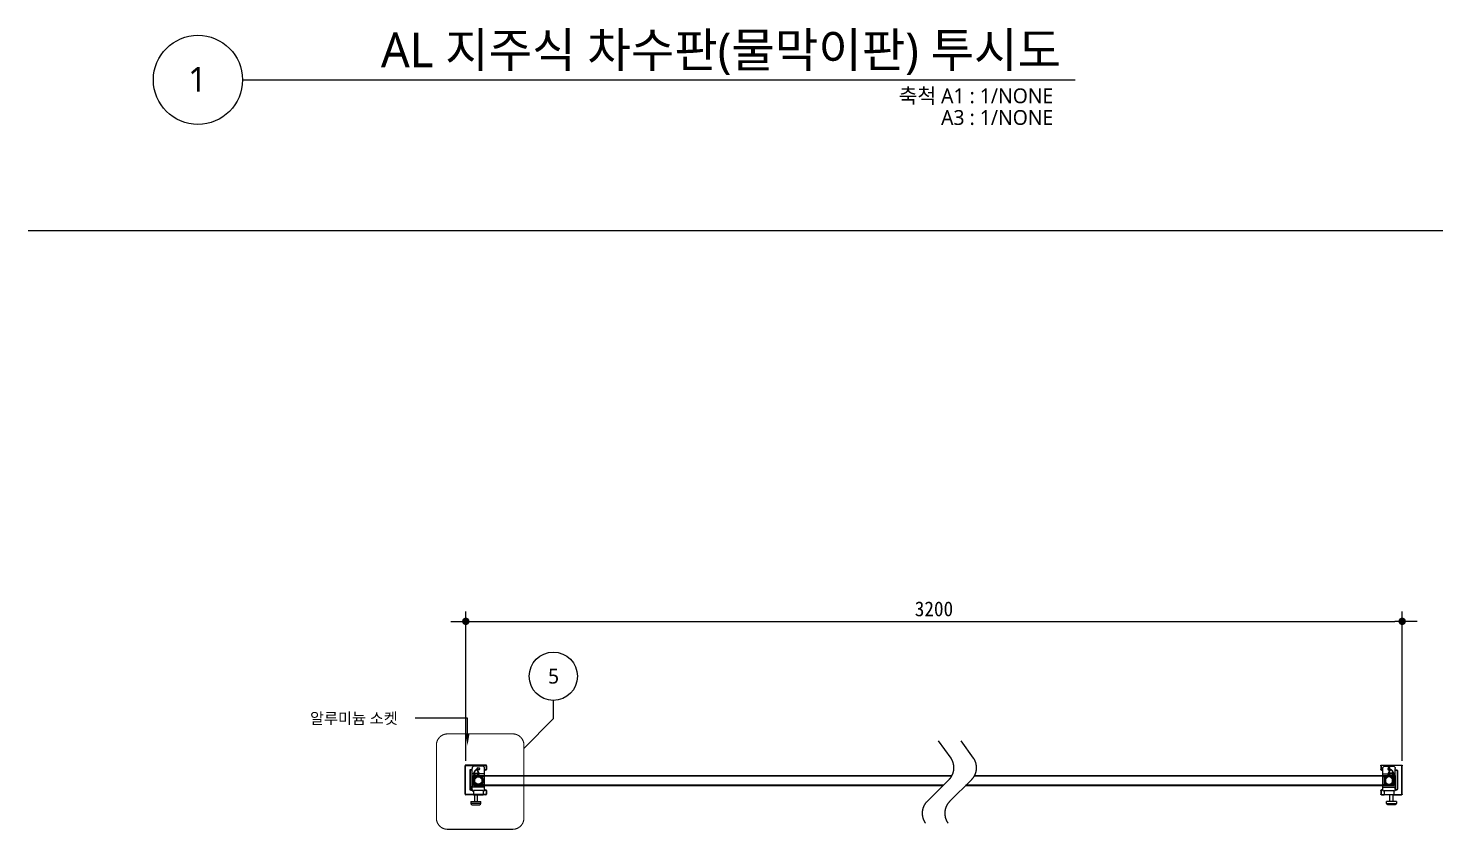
# Model space of a CAD drawing. Header units: millimetres. Extents: x 4892990 to 5673724, y 2128419 to 2381812.
# Drawn here: x 5661916 to 5666181, y 2377029 to 2379458 of the extents above; entities that cross this region are included whole.
import ezdxf
from ezdxf.enums import TextEntityAlignment as Align

# ---------------------------------------------------------------- set-up
doc = ezdxf.new("R2010")
doc.units = ezdxf.units.MM
doc.header["$LTSCALE"] = 1000
doc.linetypes.add('DASHDOTX2', pattern=[2, 1, -0.5, 0, -0.5])
doc.linetypes.add('HIDDEN', pattern=[0.375, 0.25, -0.125])
doc.layers.get('0').update_dxf_attribs({"linetype": 'CONTINUOUS'})
for name, color, linetype, lineweight in [('A-DIMS', 7, 'CONTINUOUS', 25), ('A-MKXS-LEAD', 7, 'CONTINUOUS', 25), ('A-XXXX-SYMB', 7, 'CONTINUOUS', 25), ('A-XXXX-TXT1', 3, 'CONTINUOUS', 25)]:
    doc.layers.add(name, color=color, linetype=linetype, lineweight=lineweight)
for name, color, linetype in [('A-MKXS-MAK2', 3, 'DASHDOTX2'), ('A-MKXS-TEXT1', 3, 'CONTINUOUS'), ('A-MKXS-TEXT2', 7, 'CONTINUOUS')]:
    doc.layers.add(name, color=color, linetype=linetype)
doc.styles.add('HY울릉도L', font='malgun.ttf')
doc.styles.add('돋움체', font='')
doc.styles.add('맑은고딕', font='malgun.ttf')
doc.styles.get('돋움체').set_extended_font_data('DotumChe')
doc.dimstyles.new('CDIM', dxfattribs={"dimtxt": 3, "dimasz": 1.5, "dimexe": 2, "dimexo": 1, "dimgap": 1, "dimtad": 1, "dimdec": 0, "dimrnd": 0.5, "dimzin": 0, "dimdsep": 32, "dimlunit": 6, "dimtxsty": 'HY울릉도L', "dimblk1": '_CIDOT', "dimblk2": '_CIDOT', "dimsah": 1, "dimcen": 5.5, "dimclrd": 2, "dimclre": 2, "dimclrt": 7, "dimadec": 0, "dimazin": 0, "dimtfac": 1, "dimtdec": 0, "dimtix": 1, "dimtmove": 2, "dimatfit": 1, "dimldrblk": '_CIDOT', "dimfxl": 1, "dimtolj": 1, "dimtzin": 0, "dimlwd": -1, "dimarcsym": 0})

# ---------------------------------------------------------------- blocks, each defined once
blk = doc.blocks.new('고정지주위')
at = {"color": 7, "linetype": 'Continuous', "lineweight": 25, "ltscale": 25}
for p, q in [((3938942.6, -1087239), (3938942.6, -1087153)), ((3938943.8, -1087239), (3938943.8, -1087153)), ((3939005.6, -1087151), (3938944.6, -1087151)), ((3938944.6, -1087152.2), (3939005.6, -1087152.2)), ((3938963.6, -1087177.8), (3938963.6, -1087161)), ((3938994.6, -1087154), (3938970.6, -1087154)), ((3939001.6, -1087177.8), (3939001.6, -1087161)), ((3939006.4, -1087153), (3939006.4, -1087164)), ((3939007.6, -1087153), (3939007.6, -1087164)), ((3938956.4, -1087168), (3938956.4, -1087224)), ((3938957.6, -1087168), (3938957.6, -1087224)), ((3938963.6, -1087164.8), (3938959.6, -1087164.8)), ((3938963.6, -1087166), (3938959.6, -1087166)), ((3938963.5, -1087174.5), (3938963.6, -1087174)), ((3938963.6, -1087174.6), (3938963.5, -1087174.5)), ((3938963.5, -1087182.6), (3938963.5, -1087179.6)), ((3938963.5, -1087179.6), (3938963.6, -1087179.6)), ((3938963.5, -1087182.6), (3938963.6, -1087182.6)), ((3938963.5, -1087182.6), (3938963.5, -1087215)), ((3939001.6, -1087177.8), (3938963.6, -1087177.8)), ((3938963.6, -1087185.8), (3938963.6, -1087177.8)), ((3938974, -1087185.8), (3938963.6, -1087185.8)), ((3938963.6, -1087210.2), (3938963.6, -1087185.8)), ((3939001.6, -1087185.8), (3938991.3, -1087185.8)), ((3939005.6, -1087164.8), (3939001.6, -1087164.8)), ((3939005.6, -1087166), (3939001.6, -1087166)), ((3939001.6, -1087185.8), (3939001.6, -1087177.8)), ((3939001.6, -1087210.2), (3939001.6, -1087185.8)), ((3938967.6, -1087239.8), (3938944.6, -1087239.8)), ((3938967.6, -1087241), (3938944.6, -1087241)), ((3938959.6, -1087226), (3938963.7, -1087226)), ((3938959.6, -1087227.2), (3938964, -1087227.2)), ((3938962.8, -1087225), (3938962.8, -1087215)), ((3938962.8, -1087215), (3938963.5, -1087215)), ((3938962.8, -1087225), (3938963.6, -1087225)), ((3938963.5, -1087215), (3938963.6, -1087215)), ((3938974, -1087210.2), (3938963.6, -1087210.2)), ((3938963.6, -1087218.2), (3938963.6, -1087210.2)), ((3939001.6, -1087218.2), (3938963.6, -1087218.2)), ((3938963.6, -1087225), (3938963.6, -1087218.2)), ((3938967.6, -1087229), (3938967.6, -1087240)), ((3938997.6, -1087240), (3938967.6, -1087240)), ((3938967.6, -1087240), (3938967.6, -1087241)), ((3938967.6, -1087241), (3938997.6, -1087241)), ((3938996.6, -1087228), (3938968.6, -1087228)), ((3938970.6, -1087241), (3938970.6, -1087261)), ((3938979.6, -1087261), (3938979.6, -1087241)), ((3939001.6, -1087210.2), (3938991.3, -1087210.2)), ((3938997.6, -1087229), (3938997.6, -1087240)), ((3939005.6, -1087239.8), (3938997.6, -1087239.8)), ((3938997.6, -1087241), (3938997.6, -1087240)), ((3939005.6, -1087241), (3938997.6, -1087241)), ((3939001.3, -1087227.2), (3939005.6, -1087227.2)), ((3939001.5, -1087226), (3939005.6, -1087226)), ((3939001.6, -1087218.2), (3939001.6, -1087210.2)), ((3939001.6, -1087225), (3939001.6, -1087218.2)), ((3939006.4, -1087228), (3939006.4, -1087239)), ((3939007.6, -1087228), (3939007.6, -1087239)), ((3938960.1, -1087261), (3938960.1, -1087267)), ((3938960.1, -1087261), (3938990.1, -1087261)), ((3938964.1, -1087271), (3938986.1, -1087271)), ((3938990.1, -1087267), (3938990.1, -1087261))]:
    blk.add_line(p, q, dxfattribs=at)
at = {"color": 8, "linetype": 'Continuous', "lineweight": 25, "ltscale": 25}
blk.add_line((3938990.1, -1087267), (3938960.1, -1087267), dxfattribs=at)
at = {"color": 7, "linetype": 'Continuous', "lineweight": 25, "ltscale": 625}
for centre, radius in [((3938982.6, -1087162), 4), ((3938982.6, -1087162), 3), ((3938982.6, -1087198), 15), ((3938982.6, -1087198), 11)]:
    blk.add_circle(centre, radius, dxfattribs=at)
for centre, radius, start, end in [((3938944.6, -1087153), 2, 90, 180), ((3938944.6, -1087153), 0.8, 90, 180), ((3938970.6, -1087161), 7, 90, 180), ((3938994.6, -1087161), 7, 0, 90), ((3939005.6, -1087153), 2, 0, 90), ((3939005.6, -1087153), 0.8, 0, 90), ((3939005.6, -1087164), 0.8, 270, 0), ((3939005.6, -1087164), 2, 270, 0), ((3938959.6, -1087168), 3.2, 90, 180), ((3938959.6, -1087168), 2, 90, 180), ((3938944.6, -1087239), 2, 180, 270), ((3938944.6, -1087239), 0.8, 180, 270), ((3938959.6, -1087224), 3.2, 180, 270), ((3938959.6, -1087224), 2, 180, 270), ((3938970.6, -1087225), 7, 180, 244.6231), ((3938968.6, -1087229), 1, 90, 180), ((3938996.6, -1087229), 1, 0, 90), ((3938994.6, -1087225), 7, 295.3769, 0), ((3939005.6, -1087228), 2, 0, 90), ((3939005.6, -1087228), 0.8, 0, 90), ((3939005.6, -1087239), 0.8, 270, 0), ((3939005.6, -1087239), 2, 270, 0), ((3938964.1, -1087267), 4, 180, 270), ((3938986.1, -1087267), 4, 270, 0)]:
    blk.add_arc(centre, radius, start, end, dxfattribs=at)
blk = doc.blocks.new('_CIDOT')
at = {"color": 0, "linetype": 'ByBlock'}
blk.add_line((2, 0), (-1, 0), dxfattribs=at)
at = {"color": 0, "linetype": 'ByBlock', "const_width": 0.5}
blk.add_lwpolyline([(-0.25, 0, 1), (0.25, 0, 1)], format="xyb", close=True, dxfattribs=at)
blk = doc.blocks.new('*D95')
at = {"layer": 'A-DIMS', "lineweight": -2, "transparency": 16777216}
for p, q in [((5663242.1, 2377237.8), (5663242.1, 2377690.5)), ((5666079.4, 2377237.8), (5666079.4, 2377690.5))]:
    blk.add_line(p, q, dxfattribs=at)
at = {"layer": 'A-DIMS', "transparency": 16777216}
blk.add_line((5663264.6, 2377660.5), (5666056.9, 2377660.5), dxfattribs=at)
at = {"layer": 'A-DIMS', "transparency": 16777216, "xscale": 22.5, "yscale": 22.5, "zscale": 22.5, "rotation": 180}
blk.add_blockref('_CIDOT', (5663242.1, 2377660.5), dxfattribs=at)
at = {"layer": 'A-DIMS', "transparency": 16777216, "xscale": 22.5, "yscale": 22.5, "zscale": 22.5}
blk.add_blockref('_CIDOT', (5666079.4, 2377660.5), dxfattribs=at)
at = {"layer": 'A-DIMS', "color": 3, "transparency": 16777216, "insert": (5664660.7, 2377698), "char_height": 45, "attachment_point": 5, "style": '돋움체'}
blk.add_mtext('\\A1;3200', dxfattribs=at)

msp = doc.modelspace()

# ---------------------------------------------------------------- linework, layer by layer
msp.add_line((5661915.98, 2378844.69), (5672697.23, 2378844.69))
at = {"color": 7, "linetype": 'HIDDEN', "lineweight": 0}
for p, q in [((5664673.05, 2377298.35), (5664711.39, 2377246.35)), ((5664741.56, 2377298.35), (5664779.9, 2377246.35)), ((5664706.5, 2377181.32), (5664639.59, 2377114.41)), ((5664775.01, 2377181.32), (5664708.1, 2377114.41))]:
    msp.add_line(p, q, dxfattribs=at)
at = {"color": 7, "linetype": 'Continuous', "lineweight": 25, "ltscale": 30}
for p, q in [((5663265.07, 2377199.24), (5663269.87, 2377198.39)), ((5663265.07, 2377195.19), (5663265.07, 2377192.79)), ((5663269.87, 2377195.19), (5663265.07, 2377195.19)), ((5663265.07, 2377192.79), (5663265.07, 2377191.83)), ((5664715.08, 2377192.79), (5663265.07, 2377192.79)), ((5663265.07, 2377192.79), (5663282.67, 2377192.79)), ((5663265.07, 2377191.83), (5664714.54, 2377191.83)), ((5663265.07, 2377191.83), (5663265.07, 2377163.75)), ((5663265.07, 2377191.83), (5663266.03, 2377191.83)), ((5663294.03, 2377191.83), (5663266.03, 2377191.83)), ((5663266.03, 2377191.83), (5663266.03, 2377163.75)), ((5663266.99, 2377164.71), (5663266.99, 2377190.87)), ((5663266.99, 2377190.87), (5663293.07, 2377190.87)), ((5663267.47, 2377200.44), (5663280.27, 2377200.44)), ((5663269.87, 2377198.39), (5663269.87, 2377195.19)), ((5663273.47, 2377211.99), (5663273.47, 2377211.19)), ((5663274.27, 2377211.99), (5663273.47, 2377211.99)), ((5663274.27, 2377211.19), (5663274.27, 2377211.99)), ((5663277.87, 2377198.39), (5663282.67, 2377199.24)), ((5663277.87, 2377195.19), (5663277.87, 2377198.39)), ((5663282.67, 2377195.19), (5663277.87, 2377195.19)), ((5663282.67, 2377192.79), (5663282.67, 2377195.19)), ((5663293.07, 2377190.87), (5663293.07, 2377164.71)), ((5663294.03, 2377163.75), (5663294.03, 2377191.83)), ((5664783.05, 2377191.83), (5666054.4, 2377191.83)), ((5666054.4, 2377192.79), (5664783.58, 2377192.79)), ((5666025.44, 2377191.83), (5666053.44, 2377191.83)), ((5666025.44, 2377163.75), (5666025.44, 2377191.83)), ((5666026.4, 2377190.87), (5666026.4, 2377164.71)), ((5666052.48, 2377190.87), (5666026.4, 2377190.87)), ((5666041.6, 2377198.39), (5666036.8, 2377199.24)), ((5666036.8, 2377195.19), (5666041.6, 2377195.19)), ((5666036.8, 2377192.79), (5666036.8, 2377195.19)), ((5666054.4, 2377192.79), (5666036.8, 2377192.79)), ((5666052, 2377200.44), (5666039.2, 2377200.44)), ((5666041.6, 2377195.19), (5666041.6, 2377198.39)), ((5666045.2, 2377211.19), (5666045.2, 2377211.99)), ((5666045.2, 2377211.99), (5666046, 2377211.99)), ((5666046, 2377211.99), (5666046, 2377211.19)), ((5666054.4, 2377199.24), (5666049.6, 2377198.39)), ((5666049.6, 2377198.39), (5666049.6, 2377195.19)), ((5666049.6, 2377195.19), (5666054.4, 2377195.19)), ((5666052.48, 2377164.71), (5666052.48, 2377190.87)), ((5666053.44, 2377191.83), (5666053.44, 2377163.75)), ((5666054.4, 2377191.83), (5666053.44, 2377191.83)), ((5666054.4, 2377195.19), (5666054.4, 2377192.79)), ((5666054.4, 2377192.79), (5666054.4, 2377191.83)), ((5666054.4, 2377191.83), (5666054.4, 2377163.75)), ((5663265.07, 2377163.75), (5663265.07, 2377162.79)), ((5664688.94, 2377163.75), (5663265.07, 2377163.75)), ((5663266.03, 2377163.75), (5663265.07, 2377163.75)), ((5664687.98, 2377162.79), (5663265.07, 2377162.79)), ((5663265.07, 2377162.79), (5664687.98, 2377162.79)), ((5663266.03, 2377163.75), (5663294.03, 2377163.75)), ((5663293.07, 2377164.71), (5663266.99, 2377164.71)), ((5666054.4, 2377162.79), (5664756.48, 2377162.79)), ((5664756.48, 2377162.79), (5666054.4, 2377162.79)), ((5666054.4, 2377163.75), (5664757.44, 2377163.75)), ((5666053.44, 2377163.75), (5666025.44, 2377163.75)), ((5666026.4, 2377164.71), (5666052.48, 2377164.71)), ((5666053.44, 2377163.75), (5666054.4, 2377163.75)), ((5666054.4, 2377163.75), (5666054.4, 2377162.79))]:
    msp.add_line(p, q, dxfattribs=at)
at = {"color": 7, "linetype": 'HIDDEN', "lineweight": 0}
for centre, start, end in [((5664671.15, 2377216.67), 315, 36.40236), ((5664739.66, 2377216.67), 315, 36.40236), ((5664674.95, 2377079.05), 135, 216.40236), ((5664743.46, 2377079.05), 135, 216.40236)]:
    msp.add_arc(centre, 50, start, end, dxfattribs=at)
at = {"color": 7, "linetype": 'Continuous', "lineweight": 25, "ltscale": 30}
for centre, radius, start, end in [((5663282.03, 2377196.25), 17.22, 119.80739, 170), ((5663277.28, 2377200.44), 9.81, 110.35102, 180), ((5663270.46, 2377200.44), 9.81, 0, 69.64898), ((5663265.71, 2377196.25), 17.22, 10, 60.19261), ((5666053.76, 2377196.25), 17.22, 119.80739, 170), ((5666049.01, 2377200.44), 9.81, 110.35102, 180), ((5666042.19, 2377200.44), 9.81, 0, 69.64898), ((5666037.44, 2377196.25), 17.22, 10, 60.19261)]:
    msp.add_arc(centre, radius, start, end, dxfattribs=at)
at = {"layer": 'A-MKXS-LEAD'}
for p, q in [((5663247.26, 2377367.22), (5663088.99, 2377367.22)), ((5663247.26, 2377367.22), (5663088.99, 2377367.22)), ((5663247.26, 2377315.72), (5663247.26, 2377367.22))]:
    msp.add_line(p, q, dxfattribs=at)
msp.add_lwpolyline([(5663247.26, 2377284.39, 11.25, 11.25, 0), (5663247.26, 2377284.39, 0, 11.25, 0), (5663247.26, 2377318.14, 11.25, 11.25, 0)], format="xyseb", dxfattribs=at)
at = {"layer": 'A-MKXS-MAK2', "linetype": 'Continuous'}
for p, q in [((5663507.31, 2377420.95), (5663507.31, 2377365.43)), ((5663507.31, 2377365.43), (5663418.16, 2377274.71))]:
    msp.add_line(p, q, dxfattribs=at)
at = {"layer": 'A-MKXS-MAK2', "const_width": 3.38}
msp.add_lwpolyline([(5663384.41, 2377319.37), (5663186.73, 2377319.37, 0.4142136), (5663152.98, 2377285.62), (5663152.98, 2377064.07, 0.4142136), (5663186.73, 2377030.32), (5663384.41, 2377030.32, 0.4142136), (5663418.16, 2377064.07), (5663418.16, 2377285.62, 0.4142136)], format="xyb", close=True, dxfattribs=at)
at = {"layer": 'A-MKXS-MAK2', "linetype": 'Continuous'}
msp.add_circle((5663507.31, 2377494.07), 73.13, dxfattribs=at)
at = {"layer": 'A-XXXX-SYMB'}
msp.add_line((5662565.5, 2379301.33), (5665088.47, 2379301.33), dxfattribs=at)
msp.add_circle((5662430.5, 2379301.33), 135, dxfattribs=at)

# ---------------------------------------------------------------- block references
msp.add_blockref('고정지주위', (1724297.45, 3464375.79))
at = {"xscale": -1}
msp.add_blockref('고정지주위', (9605022.02, 3464375.79), dxfattribs=at)

# ---------------------------------------------------------------- texts
at = {"layer": 'A-MKXS-TEXT1', "style": '맑은고딕'}
msp.add_text('알루미늄 소켓', height=33.75, dxfattribs=at).set_placement((5662770.14, 2377366.5), align=Align.MIDDLE_LEFT)
at = {"layer": 'A-MKXS-TEXT2', "style": '맑은고딕'}
msp.add_text('5', height=45, dxfattribs=at).set_placement((5663507.93, 2377494.07), align=Align.MIDDLE)
at = {"layer": 'A-XXXX-TXT1', "style": '맑은고딕'}
msp.add_text('AL 지주식 차수판(물막이판) 투시도', height=105, dxfattribs=at).set_placement((5665045.6, 2379308.12), align=Align.BOTTOM_RIGHT)
msp.add_text('1', height=75, dxfattribs=at).set_placement((5662428.77, 2379302.93), align=Align.MIDDLE)
for s, p in [('축척 A1 : 1/NONE', (5665022.24, 2379275.49)), ('A3 : 1/NONE', (5665022.24, 2379209.81))]:
    msp.add_text(s, height=45, dxfattribs=at).set_placement(p, align=Align.TOP_RIGHT)

# ---------------------------------------------------------------- dimensions: what is measured, and where the dimension line sits
at = {"layer": 'A-DIMS'}
dim = msp.add_linear_dim(base=(5666079.4, 2377660.5), p1=(5663242.07, 2377222.79), p2=(5666079.4, 2377222.79), text='3200', dimstyle='CDIM', override={"dimscale": 15, "dimtxsty": '돋움체', "dimclrd": 256, "dimclre": 256, "dimclrt": 3}, dxfattribs=at)
dim.commit()
dim.dimension.update_dxf_attribs({"geometry": '*D95', "text_midpoint": (5664660.73, 2377698.03)})

doc.saveas('drawing.dxf')
